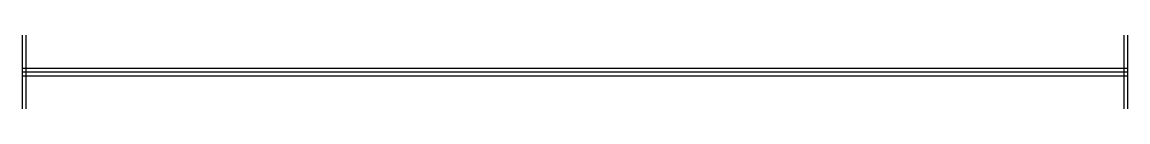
# Model space of a CAD drawing. Extents: x 167887 to 168487, y -13598 to -13558.
import ezdxf

# ---------------------------------------------------------------- set-up
doc = ezdxf.new("R2010")
doc.units = 0
doc.header["$LTSCALE"] = 20
doc.header["$MEASUREMENT"] = 0
doc.layers.get('0').update_dxf_attribs({"linetype": 'CONTINUOUS'})
doc.layers.add('4', color=5, linetype='CONTINUOUS')

msp = doc.modelspace()

# ---------------------------------------------------------------- linework, layer by layer
at = {"color": 0}
for p, q in [((167886.79, -13558.2), (167886.79, -13598.2)), ((167888.79, -13558.2), (167888.79, -13598.2)), ((168484.79, -13598.2), (168484.79, -13558.2)), ((168486.79, -13598.2), (168486.79, -13558.2))]:
    msp.add_line(p, q, dxfattribs=at)
at = {"layer": '4', "color": 0, "linetype": 'BYBLOCK', "ltscale": 2}
for p, q in [((167886.79, -13576.2), (168486.79, -13576.2)), ((167886.79, -13578.2), (168486.79, -13578.2)), ((167886.79, -13580.2), (168486.79, -13580.2))]:
    msp.add_line(p, q, dxfattribs=at)

doc.saveas('drawing.dxf')
